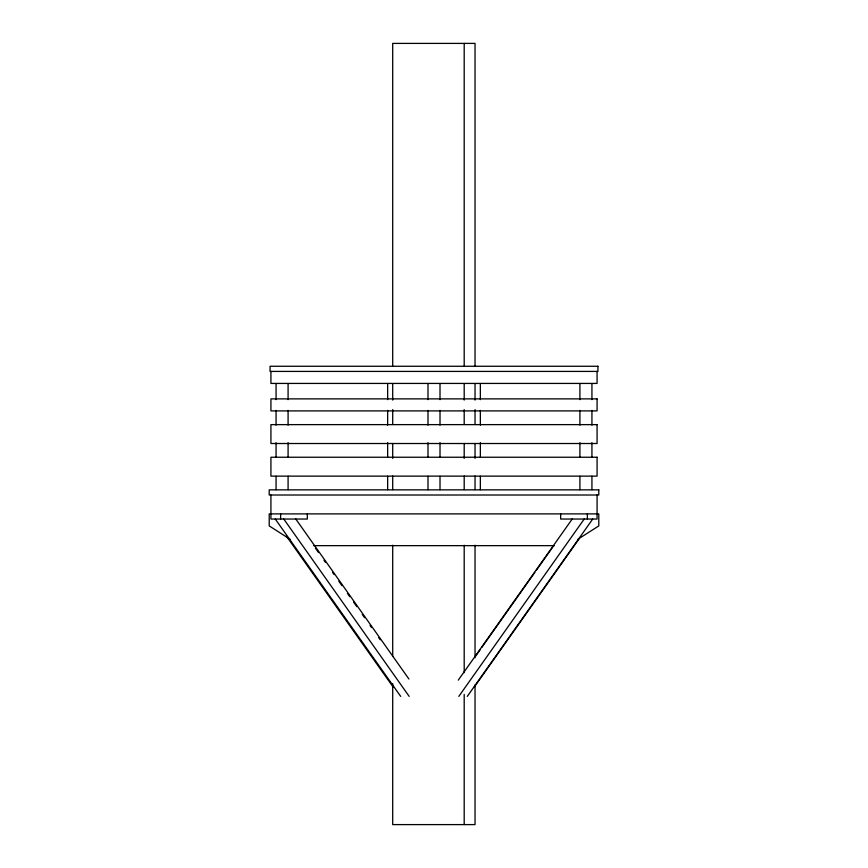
<?xml version="1.0" encoding="UTF-8"?>
<svg xmlns="http://www.w3.org/2000/svg" width="868" height="868" viewBox="0 0 868 868"><rect width="100%" height="100%" fill="white"/><g stroke="black" fill="none" stroke-linecap="round" stroke-linejoin="round"><path stroke-width="1.3" d="M458.293 680.121L572.283 518.923M475.49 656.327L480.178 649.698M481.74 647.485L534.829 572.413M536.391 570.2L553.567 545.907M458.803 696.396L584.207 519.042M467.299 696.396L592.714 519.042M474.329 686.968L579.488 538.258M577.828 539.31L598.79 525.91L598.79 513.889L269.21 513.889L269.21 525.91L290.172 539.31M313.63 545.646L554.37 545.646M295.706 518.923L408.915 679.015M315.409 548.12L318.534 552.536M324.003 560.261L325.565 562.475M332.585 572.413L334.147 574.616M338.835 581.245L341.959 585.661M347.428 593.386L349.761 596.696M353.667 602.218L356.791 606.634M362.26 614.37L364.603 617.68M370.061 625.405L371.623 627.618M378.654 637.557L380.217 639.759M283.771 519.042L409.186 696.396M275.275 519.042L400.69 696.396M286.364 536.055L393.085 686.968M597.075 371.417L597.075 383.428L270.924 383.428L270.924 371.417M597.075 495.01L597.075 519.042L560.663 519.042L560.663 513.889M591.933 383.515L591.933 399.638M591.933 410.39L591.933 425.179M591.933 442.658L591.933 457.436M591.933 476.261L591.933 489.704M587.365 513.889L587.365 519.042M579.911 383.515L579.911 399.638M579.911 410.39L579.911 425.179M579.911 442.658L579.911 457.436M579.911 476.261L579.911 489.704M480.351 383.515L480.351 399.638M480.351 410.39L480.351 425.179M480.351 442.658L480.351 457.436M480.351 476.261L480.351 489.704M475.035 366.188L475.035 43.4L392.705 43.4L392.705 366.188M475.035 383.819L475.035 400.094M475.035 409.587L475.035 424.506M475.035 443.494L475.035 458.412M475.035 476.044L475.035 489.606M475.035 545.212L475.035 657.781M475.035 684.906L475.035 824.6L392.705 824.6L392.705 683.55M464.196 43.4L464.196 366.188M464.196 383.819L464.196 400.094M464.196 409.587L464.196 424.506M464.196 443.494L464.196 458.412M464.196 476.044L464.196 489.606M464.196 545.212L464.196 672.7M464.196 694.4L464.196 824.6M440.011 383.515L440.011 399.638M440.011 410.39L440.011 425.179M440.011 442.658L440.011 457.436M440.011 476.261L440.011 489.704M427.989 383.515L427.989 399.638M427.989 410.39L427.989 425.179M427.989 442.658L427.989 457.436M427.989 476.261L427.989 489.704M392.705 383.819L392.705 400.094M392.705 409.587L392.705 424.506M392.705 443.494L392.705 458.412M392.705 476.044L392.705 489.606M392.705 545.212L392.705 656.425M387.649 383.515L387.649 399.638M387.649 410.39L387.649 425.179M387.649 442.658L387.649 457.436M387.649 476.261L387.649 489.704M307.326 513.889L307.326 519.042L270.914 519.042L270.924 495.01M288.089 383.515L288.089 399.638M288.089 410.39L288.089 425.179M288.089 442.658L288.089 457.436M288.089 476.261L288.089 489.704M280.624 513.889L280.624 519.042M276.067 383.515L276.067 399.638M276.067 410.39L276.067 425.179M276.067 442.658L276.067 457.436M276.067 476.261L276.067 489.704M597.933 366.263L270.067 366.263L270.067 371.417L597.933 371.417L597.933 366.263M597.075 398.879L270.924 398.879L270.924 410.9L597.075 410.9L597.075 398.879M597.075 424.626L270.924 424.626L270.924 443.515L597.075 443.515L597.075 424.626M597.075 457.241L270.924 457.241L270.924 476.131L597.075 476.131L597.075 457.241M598.79 489.856L269.21 489.856L269.21 495.01L598.79 495.01L598.79 489.856"/></g></svg>
